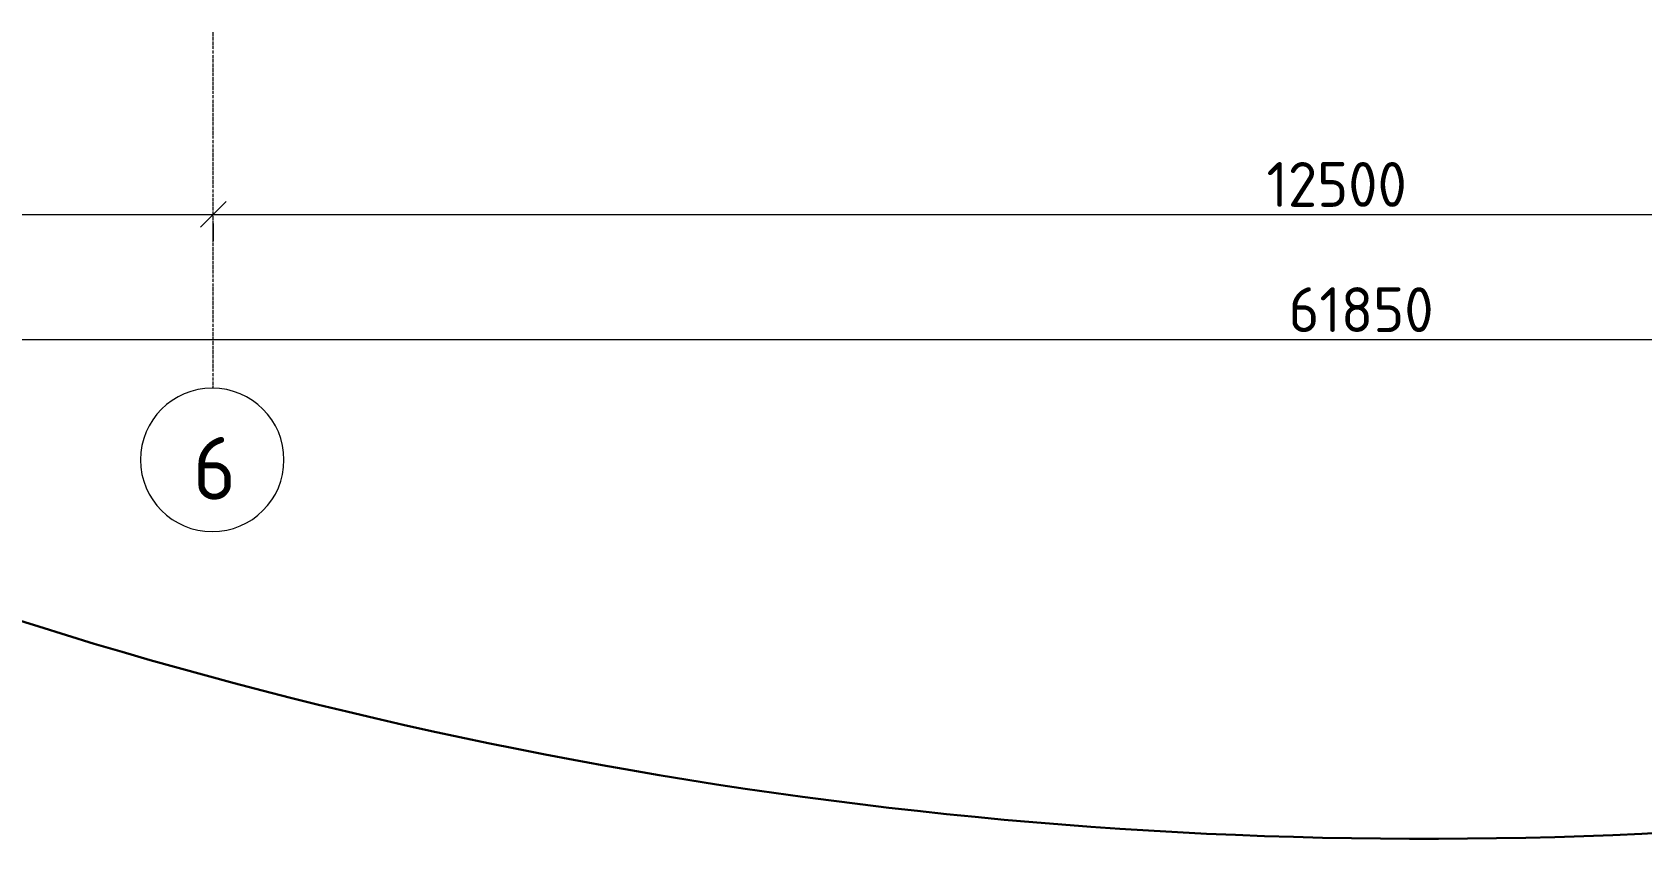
# Model space of a CAD drawing. Header units: millimetres. Extents: x -42533 to 645315, y 3457 to 82611.
# Drawn here: x 560725 to 569703, y 3932 to 8434 of the extents above; entities that cross this region are included whole.
import ezdxf

# ---------------------------------------------------------------- set-up
doc = ezdxf.new("R2010")
doc.units = ezdxf.units.MM
for name, color, linetype, true_color in [('PDF _!ЭОМ.Молниезащита', 7, 'Continuous', 0x954a95), ('PDF _Оси', 7, 'Continuous', 0xbababa), ('PDF _Размеры', 7, 'Continuous', 0xbababa)]:
    doc.layers.add(name, color=color, linetype=linetype, true_color=true_color)
doc.layers.add('PDF _0', color=7, linetype='Continuous')
doc.layers.add('PDF _Текст', color=7, linetype='Continuous')
doc.styles.add('PDF GOST Common', font='GOST_Common.ttf')

msp = doc.modelspace()

# ---------------------------------------------------------------- linework, layer by layer
at = {"layer": 'PDF _!ЭОМ.Молниезащита', "lineweight": 13}
msp.add_arc((569238.6, 19731.8), 18425.9, 113.6261, 221.93481, dxfattribs=at)
at = {"layer": 'PDF _!ЭОМ.Молниезащита', "color": 1, "lineweight": 30}
msp.add_arc((568493.1, 29766.2), 25834, 239.89825, 286.09191, dxfattribs=at)
at = {"layer": 'PDF _0', "color": 8, "lineweight": 20}
msp.add_lwpolyline([(561662.7, 7344.8), (561806.7, 7488.8)], close=True, dxfattribs=at)
at = {"layer": 'PDF _Оси', "color": 8, "lineweight": 9}
for points in [[(561734.7, 8412.1), (561734.7, 8433.2)], [(561734.7, 8386.7), (561734.7, 8407.8)], [(561734.7, 8361.2), (561734.7, 8382.4)], [(561734.7, 8340.1), (561734.7, 8357)], [(561734.7, 8335.8), (561734.7, 8335.8)], [(561734.7, 8314.7), (561734.7, 8331.6)], [(561734.7, 8310.4), (561734.7, 8310.4)], [(561734.7, 8289.2), (561734.7, 8306.2)], [(561734.7, 8263.8), (561734.7, 8285)], [(561734.7, 8238.4), (561734.7, 8259.6)], [(561734.7, 8213), (561734.7, 8234.2)], [(561734.7, 8187.6), (561734.7, 8208.8)], [(561734.7, 8162.2), (561734.7, 8183.4)], [(561734.7, 8136.8), (561734.7, 8157.9)], [(561734.7, 8111.4), (561734.7, 8132.5)], [(561734.7, 8090.2), (561734.7, 8107.1)], [(561734.7, 8085.9), (561734.7, 8085.9)], [(561734.7, 8064.8), (561734.7, 8081.7)], [(561734.7, 8060.5), (561734.7, 8060.5)], [(561734.7, 8039.4), (561734.7, 8056.3)], [(561734.7, 8013.9), (561734.7, 8035.1)], [(561734.7, 7988.5), (561734.7, 8009.7)], [(561734.7, 7963.1), (561734.7, 7984.3)], [(561734.7, 7937.7), (561734.7, 7958.9)], [(561734.7, 7912.3), (561734.7, 7933.5)], [(561734.7, 7886.9), (561734.7, 7908.1)], [(561734.7, 7861.5), (561734.7, 7882.7)], [(561734.7, 7840.3), (561734.7, 7857.2)], [(561734.7, 7836.1), (561734.7, 7836.1)], [(561734.7, 7814.9), (561734.7, 7831.8)], [(561734.7, 7810.6), (561734.7, 7810.6)], [(561734.7, 7789.5), (561734.7, 7806.4)], [(561734.7, 7764.1), (561734.7, 7785.2)], [(561734.7, 7738.6), (561734.7, 7759.8)], [(561734.7, 7713.2), (561734.7, 7734.4)], [(561734.7, 7687.8), (561734.7, 7709)], [(561734.7, 7662.4), (561734.7, 7683.6)], [(561734.7, 7637), (561734.7, 7658.2)], [(561734.7, 7611.6), (561734.7, 7632.8)], [(561734.7, 7586.2), (561734.7, 7607.4)], [(561734.7, 7565), (561734.7, 7581.9)], [(561734.7, 7560.8), (561734.7, 7560.8)], [(561734.7, 7539.6), (561734.7, 7556.5)], [(561734.7, 7535.4), (561734.7, 7535.4)], [(561734.7, 7514.2), (561734.7, 7531.1)], [(561734.7, 7488.8), (561734.7, 7509.9)], [(561734.7, 7463.4), (561734.7, 7484.5)], [(561734.7, 7437.9), (561734.7, 7459.1)], [(561734.7, 7412.5), (561734.7, 7433.7)], [(561734.7, 7387.1), (561734.7, 7408.3)], [(561734.7, 7361.7), (561734.7, 7382.9)], [(561734.7, 7336.3), (561734.7, 7357.5)], [(561734.7, 7315.1), (561734.7, 7332.1)], [(561734.7, 7310.9), (561734.7, 7310.9)], [(561734.7, 7289.7), (561734.7, 7306.6)], [(561734.7, 7285.5), (561734.7, 7285.5)], [(561734.7, 7264.3), (561734.7, 7281.2)], [(561734.7, 7238.9), (561734.7, 7260.1)], [(561734.7, 7213.5), (561734.7, 7234.6)], [(561734.7, 7188.1), (561734.7, 7209.2)], [(561734.7, 7162.6), (561734.7, 7183.8)], [(561734.7, 7137.2), (561734.7, 7158.4)], [(561734.7, 7111.8), (561734.7, 7133)], [(561734.7, 7086.4), (561734.7, 7107.6)], [(561734.7, 7065.2), (561734.7, 7082.2)], [(561734.7, 7061), (561734.7, 7061)], [(561734.7, 7039.8), (561734.7, 7056.8)], [(561734.7, 7035.6), (561734.7, 7035.6)], [(561734.7, 7014.4), (561734.7, 7031.3)], [(561734.7, 6989), (561734.7, 7010.2)], [(561734.7, 6963.6), (561734.7, 6984.8)], [(561734.7, 6938.2), (561734.7, 6959.3)], [(561734.7, 6912.8), (561734.7, 6933.9)], [(561734.7, 6887.3), (561734.7, 6908.5)], [(561734.7, 6861.9), (561734.7, 6883.1)], [(561734.7, 6836.5), (561734.7, 6857.7)], [(561734.7, 6815.3), (561734.7, 6832.3)], [(561734.7, 6811.1), (561734.7, 6811.1)], [(561734.7, 6789.9), (561734.7, 6806.9)], [(561734.7, 6785.7), (561734.7, 6785.7)], [(561734.7, 6764.5), (561734.7, 6781.5)], [(561734.7, 6739.1), (561734.7, 6760.3)], [(561734.7, 6713.7), (561734.7, 6734.9)], [(561734.7, 6688.3), (561734.7, 6709.5)], [(561734.7, 6662.9), (561734.7, 6684)], [(561734.7, 6637.5), (561734.7, 6658.6)], [(561734.7, 6612), (561734.7, 6633.2)], [(561734.7, 6586.6), (561734.7, 6607.8)], [(561734.7, 6561.2), (561734.7, 6582.4)], [(561734.7, 6540), (561734.7, 6557)], [(561734.7, 6535.8), (561734.7, 6535.8)], [(561734.7, 6514.6), (561734.7, 6531.6)], [(561734.7, 6510.4), (561734.7, 6510.4)], [(561734.7, 6489.2), (561734.7, 6506.2)], [(561734.7, 6463.8), (561734.7, 6485)], [(561734.7, 6446.9), (561734.7, 6459.6)]]:
    msp.add_lwpolyline(points, dxfattribs=at)
at = {"layer": 'PDF _Оси', "color": 8, "lineweight": 20}
msp.add_lwpolyline([(561328.7, 6046.8, 1), (562129.2, 6046.8, 1)], format="xyb", close=True, dxfattribs=at)
at = {"layer": 'PDF _Размеры', "color": 8, "lineweight": 20}
for points in [[(553683.3, 7416.8), (561882.9, 7416.8)], [(561582.2, 7416.8), (574385.7, 7416.8)], [(537029.9, 6717.9), (599187.9, 6717.9)]]:
    msp.add_lwpolyline(points, dxfattribs=at)
msp.add_lwpolyline([(561734.7, 7268.5), (561734.7, 7365.9)], close=True, dxfattribs=at)

# ---------------------------------------------------------------- texts
at = {"layer": 'PDF _Текст', "color": 7, "attachment_point": 4, "style": 'PDF GOST Common'}
for s, insert, char_height in [('12500', (567610, 7584), 250.03), ('61850', (567732.8, 6885.1), 250.03), ('6', (561621, 5999.8), 350)]:
    msp.add_mtext(s, dxfattribs=dict(at, insert=insert, char_height=char_height))

doc.saveas('drawing.dxf')
